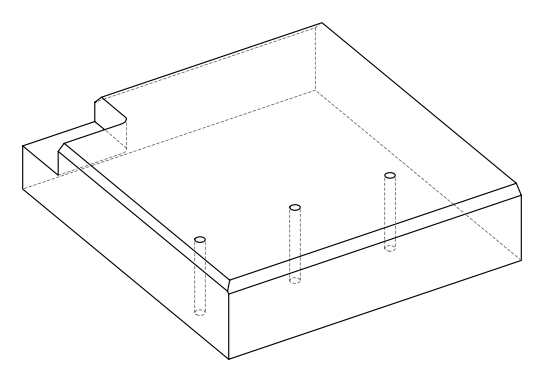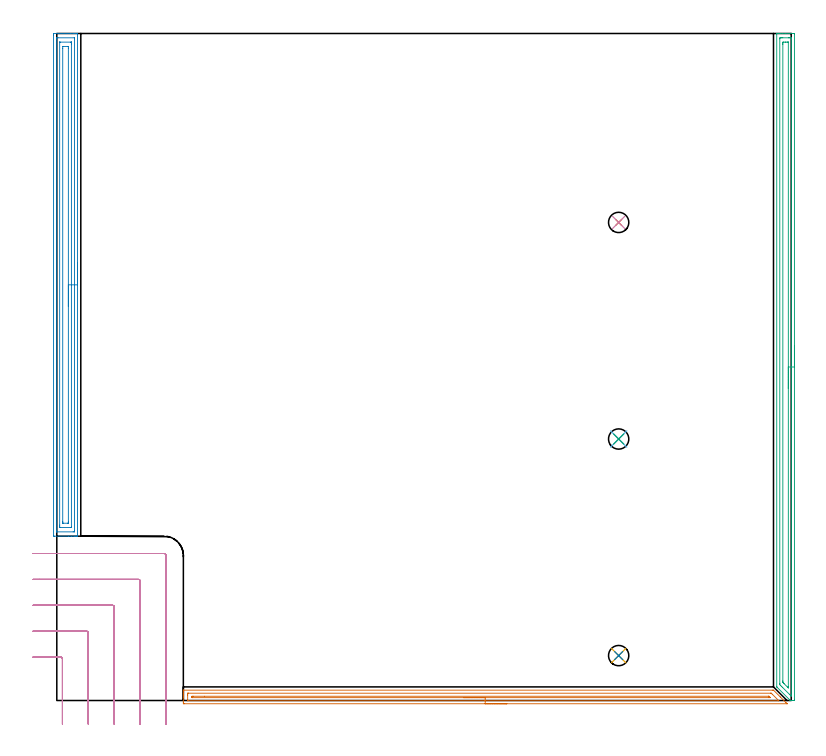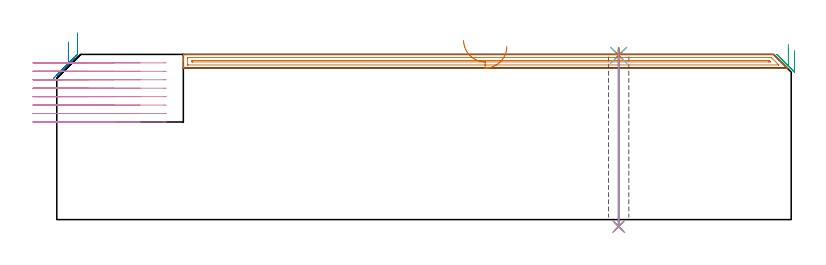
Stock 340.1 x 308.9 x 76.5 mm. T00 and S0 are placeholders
(PLAN: 10 operations, 3 tool changes, 31.5 min)
(1 AREA_MILL | FG_CHAMFER_SURFACE | UGT0205_001 | 6.8 min | 5663 mm3)
(2 AREA_MILL_1 | FG_CHAMFER_SURFACE_1 | UGT0205_001 | 7.72 min | 14737 mm3)
(3 AREA_MILL_2 | FG_CHAMFER_SURFACE_2 | UGT0205_001 | 7.59 min | 10266 mm3)
(4 MILL_CORNER_NOTCH_RECTANGULAR | CORNER_NOTCH_RECTANGULAR | UGT0201_008 | Follow Part, ap 4, ae 75% | 8.35 min | 138595 mm3)
(5 SPOT_DRILL | STEP1HOLE | NXT0321_9005460120000 | 0.03 min | 1 mm3)
(6 SPOT_DRILL_1 | STEP1HOLE_1 | NXT0321_9005460120000 | 0.03 min | 7 mm3)
(7 SPOT_DRILL_2 | STEP1HOLE_2 | NXT0321_9005460120000 | 0.03 min | 3 mm3)
(8 DRILL_THROUGH_HOLE_INTO_CENTER | STEP1HOLE | NXT0301_065 | 0.33 min | 5284 mm3)
(9 DRILL_THROUGH_HOLE_INTO_CENTER_1 | STEP1HOLE_1 | NXT0301_065 | 0.33 min | 5280 mm3)
(10 DRILL_THROUGH_HOLE_INTO_CENTER_2 | STEP1HOLE_2 | NXT0301_065 | 0.33 min | 5294 mm3)
(TOOL UGT0205_001 | Chamfer Mill 20 x 3 x 45 deg. | D20 FL50 Z2)
(TOOL UGT0201_008 | End Mill 16 mm | D16 FL32 Z4)
(TOOL NXT0321_9005460120000 | NC Spot Drill, 142deg, 12mm, Carbide, Uncoated | D12 PA142 FL30 Z2)
(TOOL NXT0301_065 | Carbide Drill 9.4mm [860.1-0940-075A1-MM 2214] | D9.4 PA140 FL98 Z2)
(OP 1 AREA_MILL)
G17 G21 G94 G90
T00 M6
G54
G17 G0 G90 X208.4 Y-1.5 S1061 M3
G43 Z86.5 H0
Z80.2
G94 G1 X208.362 Z79.328 F250.
X208.248 Z78.464
X208.059 Z77.612
X207.797 Z76.78
X207.463 Z75.974
X207.06 Z75.2
X206.591 Z74.464
X206.06 Z73.772
X205.471 Z73.129
X204.828 Z72.54
X204.136 Z72.009
X203.4 Z71.54
X202.626 Z71.137
X201.82 Z70.803
X200.988 Z70.541
X200.136 Z70.352
X199.272 Z70.238
X198.4 Z70.2
X59.203 Y-1.499 Z70.201
X58.709 Y-1.494 Z70.203
X58.609 Y-1.491 Z70.205
X58.6 Y-1.004 Z70.692
Y1.65 Z73.344
Y2.223 Z73.92
Y2.535 Z74.231
Y3.108 Z74.804
Y3.419 Z75.114
Y4.451 Z76.15
X58.608 Y4.782 Z76.473
X58.61 Y4.805 Z76.495
X58.754 Y4.8 Z76.5
X331.351
X331.895 Y4.799 Z76.483
X331.949 Y4.752 Z76.451
X335.052 Y1.65 Z73.346
X337.706 Y-1.004 Z70.692
X338.147 Y-1.446 Z70.253
X338.192 Y-1.493 Z70.207
Y-1.497 Z70.202
Y-1.5 Z70.2
X198.4
Y-0.086 Z71.614
X60.767 Y-0.085 Z71.615
X60.673 Y-0.084 Z71.616
X60.627 Y-0.081 Z71.619
X60.612 Y-0.079 Z71.621
X60.61 Y-0.066 Z71.634
X60.604 Y0.035 Z71.735
X60.601 Y0.265 Z71.965
Y2.535 Z74.235
X60.602 Y2.917 Z74.617
X60.61 Y3.303 Z75.003
X60.621 Y3.379 Z75.079
X60.666 Y3.381 Z75.081
X60.773 Y3.384 Z75.084
X60.988 Y3.386 Z75.086
X61.022
X330.493 Y3.385 Z75.085
X330.707 Y3.382 Z75.082
X330.813 Y3.379 Z75.079
X330.866 Y3.372 Z75.072
X330.973 Y3.268 Z74.968
X331.351 Y2.898 Z74.598
X334.223 Y0.027 Z71.727
X334.293 Y-0.044 Z71.656
X334.321 Y-0.076 Z71.624
X334.325 Y-0.082 Z71.618
X334.324 Y-0.083 Z71.617
X334.302 Y-0.084 Z71.616
X334.211 Y-0.085 Z71.615
X198.4 Y-0.086 Z71.614
Y1.328 Z73.028
X62.772 Y1.329 Z73.029
X62.664 Y1.331 Z73.031
X62.626 Y1.333 Z73.033
X62.612 Y1.334 Z73.034
X62.609 Y1.366 Z73.066
X62.604 Y1.479 Z73.179
X62.603 Y1.65 Z73.35
X62.606 Y1.815 Z73.515
X62.62 Y1.964 Z73.664
X62.772 Y1.966 Z73.666
X63.341 Y1.97 Z73.67
X68.373 Y1.971 Z73.671
X329.566
X329.674 Y1.97 Z73.67
X329.76 Y1.967 Z73.667
X329.814 Y1.965 Z73.665
X329.852 Y1.936 Z73.636
X330.146 Y1.65 Z73.35
X330.458 Y1.339 Z73.039
X330.459 Y1.332 Z73.032
X329.89 Y1.329 Z73.029
X329.566
X198.4 Y1.328 Z73.028
X197.528 Z73.067
X196.663 Z73.18
X195.812 Z73.369
X194.98 Z73.632
X194.174 Z73.965
X193.4 Z74.368
X192.664 Z74.837
X191.972 Z75.368
X191.329 Z75.957
X190.74 Z76.601
X190.208 Z77.293
X189.74 Z78.028
X189.337 Z78.802
X189.003 Z79.608
X188.741 Z80.44
X188.552 Z81.292
X188.438 Z82.157
X188.4 Z83.028
G0 Z86.5
M5
M2
(OP 2 AREA_MILL_1)
G17 G21 G94 G90
T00 M6
G54
G17 G0 G90 X9.6 Y202.5 S1061 M3
G43 Z86.5 H0
G94 G1 Y202.462 Z85.628 F250.
Y202.348 Z84.763
Y202.159 Z83.912
Y201.897 Z83.08
Y201.563 Z82.274
Y201.16 Z81.5
Y200.691 Z80.764
Y200.16 Z80.072
Y199.571 Z79.429
Y198.928 Z78.839
Y198.236 Z78.308
Y197.5 Z77.84
Y196.726 Z77.437
Y195.92 Z77.103
Y195.088 Z76.841
Y194.236 Z76.652
Y193.372 Z76.538
Y192.5 Z76.5
Y76.28
X9.597 Y76.11 Z76.488
X9.528 Y76.106 Z76.42
X9.091 Y76.1 Z75.991
X8.795 Z75.695
X8.074 Z74.97
X6.82 Z73.717
X5.391 Z72.287
X-1.136 Z65.762
X-1.492 Y76.11 Z65.406
X-1.5 Y76.464 Z65.399
Y76.471
X-1.499 Y308.273 Z65.401
X-1.496 Y308.897 Z65.402
X-1.495 Y308.899 Z65.403
X6.286 Y308.9 Z73.181
X7.714 Z74.61
X8.074 Z74.97
X8.795 Z75.695
X9.091 Z75.991
X9.528 Y308.894 Z76.42
X9.597 Y308.89 Z76.488
X9.6 Y308.72 Z76.5
Y192.5
X8.186 Z75.086
X8.185 Y78.405 Z75.085
X8.181 Y78.293 Z75.081
X8.171 Y78.11 Z75.071
X8.074 Y78.106 Z74.974
X7.595 Y78.1 Z74.495
X0.026 Y78.101 Z66.926
X-0.033 Y78.104 Z66.867
X-0.067 Y78.11 Z66.833
X-0.079 Y78.122 Z66.821
X-0.082 Y78.181 Z66.818
X-0.085 Y78.404 Z66.815
X-0.086 Y78.515 Z66.814
Y306.485
X-0.085 Y306.595 Z66.815
X-0.081 Y306.707 Z66.819
X-0.072 Y306.89 Z66.828
X0.026 Y306.894 Z66.926
X0.505 Y306.899 Z67.405
X8.074 Z74.974
X8.133 Y306.896 Z75.033
X8.167 Y306.89 Z75.067
X8.179 Y306.877 Z75.079
X8.182 Y306.818 Z75.082
X8.185 Y306.596 Z75.085
X8.186 Y306.485 Z75.086
Y192.5
X6.771 Z73.671
Y80.303
X6.77 Y80.182 Z73.67
X6.767 Y80.123 Z73.667
X6.766 Y80.114 Z73.666
X6.749 Y80.11 Z73.649
X6.692 Y80.105 Z73.592
X6.488 Y80.101 Z73.388
X1.611 Y80.1 Z68.511
X1.476 Y80.102 Z68.376
X1.368 Y80.107 Z68.268
X1.337 Y80.11 Z68.237
X1.335 Y80.117 Z68.235
X1.332 Y80.142 Z68.232
X1.33 Y80.303 Z68.23
X1.329 Y80.789 Z68.229
X1.328 Y81.197 Z68.228
X1.329 Y304.697 Z68.229
X1.33 Y304.818 Z68.23
X1.333 Y304.877 Z68.233
X1.334 Y304.886 Z68.234
X1.351 Y304.89 Z68.251
X1.408 Y304.895 Z68.308
X1.612 Y304.899 Z68.512
X6.489 Z73.389
X6.624 Y304.898 Z73.524
X6.732 Y304.893 Z73.632
X6.763 Y304.89 Z73.663
X6.765 Y304.883 Z73.665
X6.768 Y304.858 Z73.668
X6.77 Y304.697 Z73.67
X6.771 Y304.211 Z73.671
Y303.803
Y192.5
X5.357 Z72.257
Y82.985
X5.351 Y82.131 Z72.251
X5.349 Y82.11 Z72.249
X5.327 Y82.106 Z72.227
X5.272 Y82.102 Z72.172
X5.161 Y82.1 Z72.061
X4.94 Z71.84
X3.156 Z70.056
X2.937 Z69.837
X2.827 Y82.102 Z69.727
X2.773 Y82.106 Z69.673
X2.751 Y82.11 Z69.651
X2.75 Y82.125 Z69.65
X2.743 Y82.951 Z69.643
Y82.985
Y302.015
X2.749 Y302.869 Z69.649
X2.751 Y302.89 Z69.651
X2.773 Y302.894 Z69.673
X2.828 Y302.898 Z69.728
X2.939 Y302.9 Z69.839
X3.16 Z70.06
X4.944 Z71.844
X5.163 Z72.063
X5.272 Y302.898 Z72.172
X5.327 Y302.894 Z72.227
X5.349 Y302.89 Z72.249
X5.35 Y302.875 Z72.25
X5.357 Y302.049 Z72.257
Y302.015
Y192.5
Y191.628 Z72.295
Y190.763 Z72.409
Y189.912 Z72.598
Y189.08 Z72.86
Y188.274 Z73.194
Y187.5 Z73.597
Y186.764 Z74.066
Y186.072 Z74.597
Y185.429 Z75.186
Y184.84 Z75.829
Y184.308 Z76.521
Y183.84 Z77.257
Y183.437 Z78.031
Y183.103 Z78.837
Y182.841 Z79.669
Y182.652 Z80.521
Y182.538 Z81.386
Y182.5 Z82.257
G0 Z86.5
M5
M2
(OP 3 AREA_MILL_2)
G17 G21 G94 G90
T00 M6
G54
G17 G0 G90 X341.6 Y164.45 S1061 M3
G43 Z86.5 H0
Z78.3
G94 G1 Y164.412 Z77.428 F250.
Y164.298 Z76.563
Y164.109 Z75.712
Y163.847 Z74.88
Y163.513 Z74.074
Y163.11 Z73.3
Y162.642 Z72.564
Y162.11 Z71.872
Y161.521 Z71.229
Y160.878 Z70.64
Y160.186 Z70.108
Y159.45 Z69.64
Y158.676 Z69.237
Y157.87 Z68.903
Y157.038 Z68.641
Y156.186 Z68.452
Y155.322 Z68.338
Y154.45 Z68.3
Y0.356
X341.597 Y0.184 Z68.303
X341.591 Y0.002 Z68.305
X341.418 Y0. Z68.478
X341.053 Z68.842
X340.086 Z69.814
X339.721 Y0.009 Z70.179
X339.701 Y0.01 Z70.199
X339.531 Y0.169 Z70.369
X339.516 Y0.184 Z70.384
X333.702 Y5.997 Z76.196
X333.442 Y6.261 Z76.453
X333.404 Y6.305 Z76.489
X333.4 Y6.444 Z76.5
Y308.716
X333.403 Y308.891 Z76.488
X333.442 Y308.9 Z76.449
X333.85 Z76.049
X334.104 Z75.796
X334.835 Z75.06
X336.089 Z73.808
X337.498 Z72.398
X341.053 Z68.844
X341.317 Y308.898 Z68.581
X341.592 Y308.89 Z68.306
X341.599 Y308.613 Z68.299
X341.6 Y154.45 Z68.3
X340.186 Z69.714
X340.185 Y2.42 Z69.715
Y2.4
X340.165 Y2.012 Z69.735
X339.738 Y2.42 Z70.162
X339.277 Y2.875 Z70.623
X336.153 Y5.997 Z73.747
X335.723 Y6.427 Z74.177
X335.261 Y6.891 Z74.639
X334.835 Y7.327 Z75.065
X334.815 Y7.786 Z75.085
Y7.806
Y306.48
Y306.5
X334.835 Y306.89 Z75.065
X335.309 Y306.897 Z74.591
X335.723 Y306.899 Z74.177
X336.195 Y306.9 Z73.705
X338.86 Z71.04
X339.277 Y306.899 Z70.623
X339.751 Y306.897 Z70.149
X340.165 Y306.89 Z69.735
X340.185 Y306.48 Z69.715
Y306.46
X340.186 Y154.45 Z69.714
X338.772 Z71.128
X338.771 Y6.506 Z71.129
X338.769 Y5.997 Z71.131
X338.767 Y5.87 Z71.133
X338.766 Y5.857 Z71.134
X338.731 Y5.88 Z71.169
X338.605 Y5.997 Z71.295
X338.388 Y6.212 Z71.512
X336.814 Y7.786 Z73.086
X336.612 Y7.99 Z73.288
X336.271 Y8.34 Z73.629
X336.235 Y8.385 Z73.665
X336.233 Y8.449 Z73.667
X336.23 Y8.551 Z73.67
X336.229 Y8.68 Z73.671
X336.228 Y9.066 Z73.672
X336.229 Y303.797 Z73.671
X336.23 Y304.182 Z73.67
X336.233 Y304.692 Z73.667
X336.235 Y304.875 Z73.665
X336.413 Y304.892 Z73.487
X336.612 Y304.896 Z73.288
X337.293 Y304.9 Z72.607
X337.5 Z72.4
X338.181 Z71.719
X338.388 Y304.899 Z71.512
X338.595 Y304.895 Z71.305
X338.733 Y304.89 Z71.167
X338.766 Y304.885 Z71.134
X338.767 Y304.866 Z71.133
X338.769 Y304.82 Z71.131
X338.771 Y304.692 Z71.129
X338.772 Y154.45 Z71.128
Y153.578 Z71.166
Y152.714 Z71.28
Y151.862 Z71.469
Y151.03 Z71.731
Y150.224 Z72.065
Y149.45 Z72.468
Y148.714 Z72.937
Y148.022 Z73.468
Y147.379 Z74.057
Y146.79 Z74.701
Y146.258 Z75.393
Y145.79 Z76.128
Y145.387 Z76.902
Y145.053 Z77.708
Y144.791 Z78.54
Y144.602 Z79.392
Y144.488 Z80.257
Y144.45 Z81.128
G0 Z86.5
M5
M2
(OP 4 MILL_CORNER_NOTCH_RECTANGULAR)
G17 G21 G94 G90
T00 M6
G54
G17 G0 G90 X2.6 Y-11. S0 M3
G43 Z86.5 H0
Z72.587
G94 G1 Y-8. F250.
Y19.305 F500.
G3 X1.805 Y20.1 R0.8
G1 X-8.
X-11. Y20.101 F250.
G0 Z86.5
X14.6 Y-11.
Z72.587
G1 Y-8.
Y31.304 F500.
G3 X13.804 Y32.1 R0.8
G1 X1.805
X-8.
X-11. Y32.102 F250.
G0 Z86.5
X26.6 Y-11.
Z72.587
G1 Y-8.
Y43.304 F500.
G3 X25.804 Y44.1 R0.8
G1 X13.804
X-8.
X-11. Y44.102 F250.
G0 Z86.5
X38.6 Y-11.
Z72.587
G1 Y-8.
Y55.304 F500.
G3 X37.804 Y56.1 R0.8
G1 X25.804
X-8.
X-11. Y56.105 F250.
G0 Z86.5
X50.6 Y-11.
Z72.587
G1 Y-8.
Y67.1 F500.
G3 X49.6 Y68.1 R1.
G1 X-7.98
X-10.98 F250.
G0 Z86.5
X2.6 Y-11.
Z68.675
G1 Y-8.
Y19.305 F500.
G3 X1.805 Y20.1 R0.8
G1 X-8.
X-11. F250.
G0 Z86.5
X14.6 Y-11.
Z68.675
G1 Y-8.
Y31.304 F500.
G3 X13.804 Y32.1 R0.8
G1 X-8.
X-11. F250.
G0 Z86.5
X26.6 Y-11.
Z68.675
G1 Y-8.
Y43.304 F500.
G3 X25.804 Y44.1 R0.8
G1 X-8.
X-11. F250.
G0 Z86.5
X38.6 Y-11.
Z68.675
G1 Y-8.
Y55.304 F500.
G3 X37.804 Y56.1 R0.8
G1 X-8.
X-11. F250.
G0 Z86.5
X50.6 Y-11.
Z68.675
G1 Y-8.
Y67.1 F500.
G3 X49.6 Y68.1 R1.
G1 X-8.
X-11. F250.
G0 Z86.5
X2.6 Y-11.
Z64.762
G1 Y-8.
Y19.305 F500.
G3 X1.805 Y20.1 R0.8
G1 X-8.
X-11. F250.
G0 Z86.5
X14.6 Y-11.
Z64.762
G1 Y-8.
Y31.304 F500.
G3 X13.804 Y32.1 R0.8
G1 X-8.
X-11. F250.
G0 Z86.5
X26.6 Y-11.
Z64.762
G1 Y-8.
Y43.304 F500.
G3 X25.804 Y44.1 R0.8
G1 X-8.
X-11. F250.
G0 Z86.5
X38.6 Y-11.
Z64.762
G1 Y-8.
Y55.304 F500.
G3 X37.804 Y56.1 R0.8
G1 X-8.
X-11. F250.
G0 Z86.5
X50.6 Y-11.
Z64.762
G1 Y-8.
Y67.1 F500.
G3 X49.6 Y68.1 R1.
G1 X-8.
X-11. F250.
G0 Z86.5
X2.6 Y-11.
Z60.85
G1 Y-8.
Y19.305 F500.
G3 X1.805 Y20.1 R0.8
G1 X-8.
X-11. F250.
G0 Z86.5
X14.6 Y-11.
Z60.85
G1 Y-8.
Y31.304 F500.
G3 X13.804 Y32.1 R0.8
G1 X-8.
X-11. F250.
G0 Z86.5
X26.6 Y-11.
Z60.85
G1 Y-8.
Y43.304 F500.
G3 X25.804 Y44.1 R0.8
G1 X-8.
X-11. F250.
G0 Z86.5
X38.6 Y-11.
Z60.85
G1 Y-8.
Y55.304 F500.
G3 X37.804 Y56.1 R0.8
G1 X-8.
X-11. F250.
G0 Z86.5
X50.6 Y-11.
Z60.85
G1 Y-8.
Y67.1 F500.
G3 X49.6 Y68.1 R1.
G1 X-8.
X-11. F250.
G0 Z86.5
X2.6 Y-11.
Z56.937
G1 Y-8.
Y19.305 F500.
G3 X1.805 Y20.1 R0.8
G1 X-8.
X-11. F250.
G0 Z86.5
X14.6 Y-11.
Z56.937
G1 Y-8.
Y31.304 F500.
G3 X13.804 Y32.1 R0.8
G1 X-8.
X-11. F250.
G0 Z86.5
X26.6 Y-11.
Z56.937
G1 Y-8.
Y43.304 F500.
G3 X25.804 Y44.1 R0.8
G1 X-8.
X-11. F250.
G0 Z86.5
X38.6 Y-11.
Z56.937
G1 Y-8.
Y55.304 F500.
G3 X37.804 Y56.1 R0.8
G1 X-8.
X-11. F250.
G0 Z86.5
X50.6 Y-11.
Z56.937
G1 Y-8.
Y67.1 F500.
G3 X49.6 Y68.1 R1.
G1 X-8.
X-11. F250.
G0 Z86.5
X2.6 Y-11.
Z53.025
G1 Y-8.
Y19.305 F500.
G3 X1.805 Y20.1 R0.8
G1 X-8.
X-11. F250.
G0 Z86.5
X14.6 Y-11.
Z53.025
G1 Y-8.
Y31.304 F500.
G3 X13.804 Y32.1 R0.8
G1 X-8.
X-11. F250.
G0 Z86.5
X26.6 Y-11.
Z53.025
G1 Y-8.
Y43.304 F500.
G3 X25.804 Y44.1 R0.8
G1 X-8.
X-11. F250.
G0 Z86.5
X38.6 Y-11.
Z53.025
G1 Y-8.
Y55.304 F500.
G3 X37.804 Y56.1 R0.8
G1 X-8.
X-11. F250.
G0 Z86.5
X50.6 Y-11.
Z53.025
G1 Y-8.
Y67.1 F500.
G3 X49.6 Y68.1 R1.
G1 X-8.
X-11. F250.
G0 Z86.5
X2.6 Y-11.
Z49.112
G1 Y-8.
Y19.305 F500.
G3 X1.805 Y20.1 R0.8
G1 X-8.
X-11. F250.
G0 Z86.5
X14.6 Y-11.
Z49.112
G1 Y-8.
Y31.304 F500.
G3 X13.804 Y32.1 R0.8
G1 X-8.
X-11. F250.
G0 Z86.5
X26.6 Y-11.
Z49.112
G1 Y-8.
Y43.304 F500.
G3 X25.804 Y44.1 R0.8
G1 X-8.
X-11. F250.
G0 Z86.5
X38.6 Y-11.
Z49.112
G1 Y-8.
Y55.304 F500.
G3 X37.804 Y56.1 R0.8
G1 X-8.
X-11. F250.
G0 Z86.5
X50.6 Y-11.
Z49.112
G1 Y-8.
Y67.1 F500.
G3 X49.6 Y68.1 R1.
G1 X-8.
X-11. F250.
G0 Z86.5
X2.6 Y-11.
Z45.2
G1 Y-8.
Y19.305 F500.
G3 X1.805 Y20.1 R0.8
G1 X-8.
X-11. F250.
G0 Z86.5
X14.6 Y-11.
Z45.2
G1 Y-8.
Y31.304 F500.
G3 X13.804 Y32.1 R0.8
G1 X-8.
X-11. F250.
G0 Z86.5
X26.6 Y-11.
Z45.2
G1 Y-8.
Y43.304 F500.
G3 X25.804 Y44.1 R0.8
G1 X-8.
X-11. F250.
G0 Z86.5
X38.6 Y-11.
Z45.2
G1 Y-8.
Y55.304 F500.
G3 X37.804 Y56.1 R0.8
G1 X-8.
X-11. F250.
G0 Z86.5
X50.6 Y-11.
Z45.2
G1 Y-8.
Y67.1 F500.
G3 X49.6 Y68.1 R1.
G1 X-8.
X-11. F250.
G0 Z86.5
M5
M2
(OP 5 SPOT_DRILL)
G17 G21 G94 G90
T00 M6
G54
G17 G0 G90 X260.2 Y20.8 S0 M3
G43 Z86.5 H0
G94 G81 G98 Z76.087 F250. R79.5
G80
M5
M2
(OP 6 SPOT_DRILL_1)
G17 G21 G94 G90
T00 M6
G54
G17 G0 G90 X260.2 Y121.1 S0 M3
G43 Z86.5 H0
G94 G81 G98 Z76.087 F250. R79.5
G80
M5
M2
(OP 7 SPOT_DRILL_2)
G17 G21 G94 G90
T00 M6
G54
G17 G0 G90 X260.2 Y221.4 S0 M3
G43 Z86.5 H0
G94 G81 G98 Z76.087 F250. R79.5
G80
M5
M2
(OP 8 DRILL_THROUGH_HOLE_INTO_CENTER)
G17 G21 G94 G90
T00 M6
G54
G17 G0 G90 X260.2 Y20.8 S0 M3
G43 Z86.5 H1
G94 G73 G98 Z-3.211 F250. Q8.857 R78.5
G80
M5
M2
(OP 9 DRILL_THROUGH_HOLE_INTO_CENTER_1)
G17 G21 G94 G90
T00 M6
G54
G17 G0 G90 X260.2 Y121.1 S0 M3
G43 Z86.5 H1
G94 G73 G98 Z-3.211 F250. Q8.857 R78.5
G80
M5
M2
(OP 10 DRILL_THROUGH_HOLE_INTO_CENTER_2)
G17 G21 G94 G90
T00 M6
G54
G17 G0 G90 X260.2 Y221.4 S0 M3
G43 Z86.5 H1
G94 G73 G98 Z-3.211 F250. Q8.857 R78.5
G80
M5
M2
